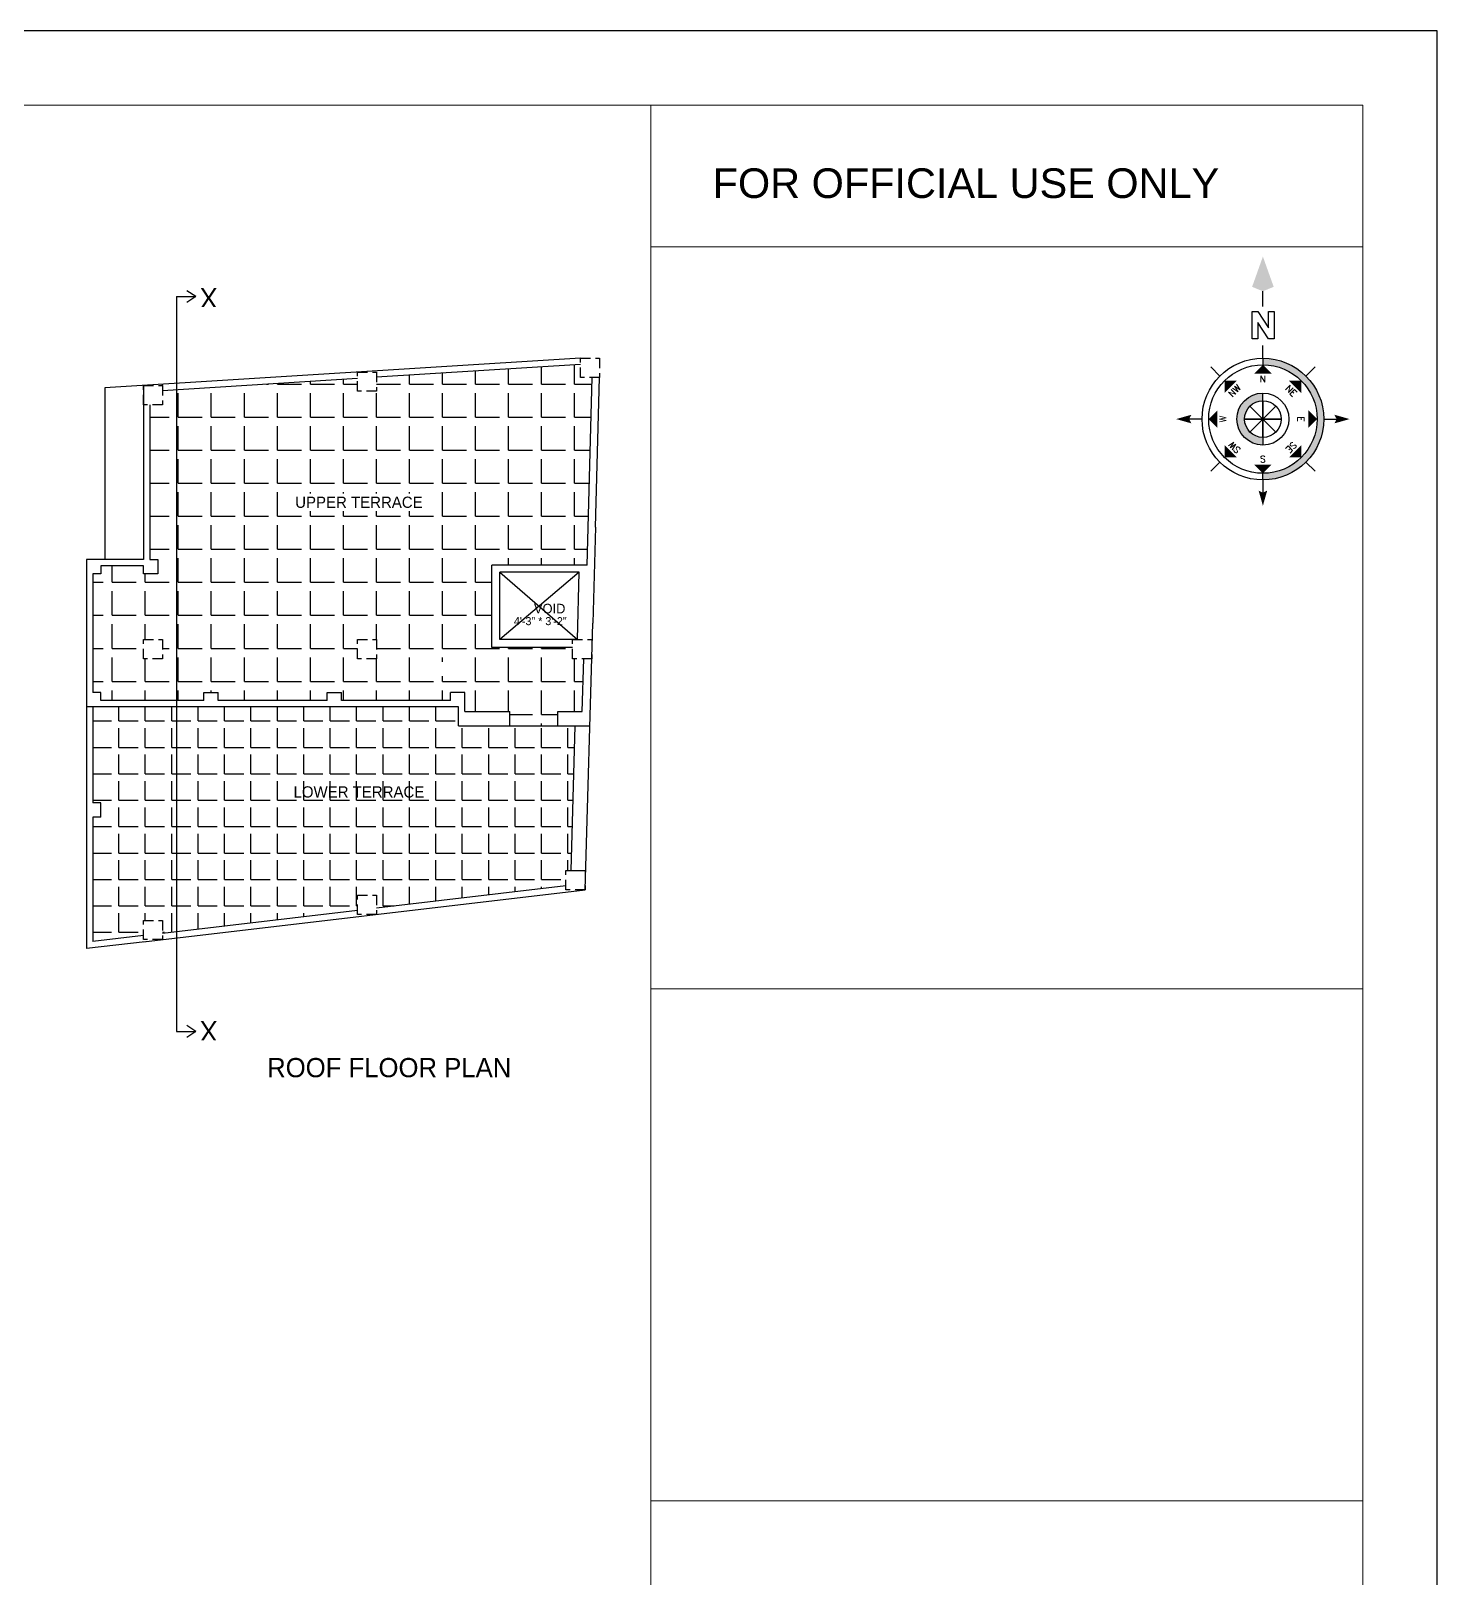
# Model space of a CAD drawing. Header units: inches. Extents: x 10143 to 20474, y -150 to 2442.
# Drawn here: x 19596 to 20474, y 1131 to 2098 of the extents above; entities that cross this region are included whole.
import ezdxf
from ezdxf.enums import TextEntityAlignment as Align

# ---------------------------------------------------------------- set-up
doc = ezdxf.new("R2010")
doc.units = ezdxf.units.IN
doc.header["$LTSCALE"] = 0.5
doc.header["$MEASUREMENT"] = 0
doc.linetypes.add('DASHED2', pattern=[0.375, 0.25, -0.125])
for name, color, linetype, lineweight in [('DW TEXT', 92, 'Continuous', 15), ('ELE1', 3, 'Continuous', 9), ('TEXT', 220, 'Continuous', 9), ('Toilet', 7, 'Continuous', 25)]:
    doc.layers.add(name, color=color, linetype=linetype, lineweight=lineweight)
doc.styles.add('CEN', font='GOTHIC.TTF')
doc.styles.add('Romans', font='romans.shx')
doc.styles.get("Standard").update_dxf_attribs({"font": 'arial.ttf'})
pattern_1 = [(0, (-3597.97, 0), (0, 20.625), [15, -5.625]), (90, (-3597.97, 0), (-20.625, 1e-15), [15, -5.625])]
pattern_2 = [(0, (-3597.97, 0), (0, 16.5), [12, -4.5]), (90, (-3597.97, 0), (-16.5, 1e-15), [12, -4.5])]

# ---------------------------------------------------------------- blocks, each defined once
blk = doc.blocks.new('Anno_North_J_Metric')
h = blk.add_hatch(color=0)
h.paths.add_polyline_path([(-4.17, 0), (-4.68, 0, 1), (4.68, 0), (4.17, 0, -1)])
h.paths.add_polyline_path([(1.41, 0), (2, 0, 1), (-2, 0), (-1.41, 0, -1)])
at = {"color": 0}
for p, q in [((0, 4.68), (0, 5.67)), ((-3.31, 3.31), (-4.01, 4.01)), ((3.31, 3.31), (4.01, 4.01)), ((0, -1.41), (0, 1.41)), ((0, 1.41), (0, -1.41)), ((-4.68, 0), (-5.67, 0)), ((-4.68, 0), (-4.17, 0)), ((-1.41, 0), (-2, 0)), ((1.41, 0), (-1.41, 0)), ((-1.41, 0), (1.41, 0)), ((1, 1), (-1, -1)), ((1, -1), (-1, 1)), ((-1, -1), (1, 1)), ((-1, 1), (1, -1)), ((1.41, 0), (2, 0)), ((4.68, 0), (4.17, 0)), ((4.68, 0), (5.67, 0)), ((8.67, 0), (9.83, 0)), ((-3.31, -3.31), (-4.01, -4.01)), ((3.31, -3.31), (4.01, -4.01)), ((0, -4.68), (0, -5.67))]:
    blk.add_line(p, q, dxfattribs=at)
at = {"color": 0, "linetype": 'ByBlock'}
for p, q in [((6.17, 0.82), (8.27, 0.82)), ((6.17, 0.4), (6.17, 0.82)), ((6.17, -0.44), (7.43, 0.4)), ((7.43, 0.4), (6.17, 0.4)), ((8.27, 0.4), (7.01, -0.44)), ((8.27, 0.82), (8.27, 0.4)), ((6.17, -0.86), (6.17, -0.44)), ((8.27, -0.86), (6.17, -0.86)), ((7.01, -0.44), (8.27, -0.44)), ((8.27, -0.44), (8.27, -0.86))]:
    blk.add_line(p, q, dxfattribs=at)
at = {"color": 0}
for radius in [4.68, 4.17, 2, 1.41]:
    blk.add_circle((0, 0), radius, dxfattribs=at)
for points in [[(-0.33, 5.5), (0, 5.67), (0, 6.67)], [(0, 6.67), (0.33, 5.5), (0, 5.67)], [(0, 4.17), (0.67, 3.5), (-0.67, 3.5)], [(-2.95, 2.95), (-2, 2.95), (-2.95, 2)], [(2.95, 2.95), (2.95, 2), (2, 2.95)], [(-6.67, 0), (-5.5, 0.33), (-5.67, 0)], [(-5.5, -0.33), (-5.67, 0), (-6.67, 0)], [(-4.17, 0), (-3.5, 0.67), (-3.5, -0.67)], [(4.17, 0), (3.5, -0.67), (3.5, 0.67)], [(12.5, 0), (10.17, 0.83), (9.83, 0)], [(9.83, 0), (10.17, -0.83), (12.5, 0)], [(-2.95, -2.95), (-2.95, -2), (-2, -2.95)], [(2.95, -2.95), (2, -2.95), (2.95, -2)], [(0, -4.17), (-0.67, -3.5), (0.67, -3.5)], [(0, -6.67), (-0.33, -5.5), (0, -5.67)], [(0.33, -5.5), (0, -5.67), (0, -6.67)]]:
    blk.add_solid(points, dxfattribs=at)
at = {"color": 0, "style": 'Romans'}
for s, rotation, p in [('SW', 45, (-2, 2)), ('NW', 315, (2, 2)), ('S', 270, (-3.33, 0)), ('N', 270, (2.83, 0)), ('SE', 135, (-2, -2)), ('NE', 225, (2, -2)), ('E', 180, (0, -2.67))]:
    blk.add_text(s, height=0.5, rotation=rotation, dxfattribs=at).set_placement(p, align=Align.CENTER)
blk.add_text('W', height=0.5, dxfattribs=at).set_placement((0, 2.83), align=Align.CENTER)

msp = doc.modelspace()

# ---------------------------------------------------------------- hatches: boundary and pattern name
at = {"layer": 'Toilet'}
h = msp.add_hatch(dxfattribs=at)
h.set_pattern_fill('ANGLE', color=256, scale=75)
h.set_pattern_definition(pattern_1)
h.paths.add_polyline_path([(19883.5, 1763.91), (19943.09, 1763.91), (19946.15, 1881.14), (19938.76, 1881.14), (19938.76, 1889.13), (19811.5, 1881.18), (19811.5, 1872.44), (19799.5, 1872.44), (19799.5, 1880.43), (19686.64, 1873.38), (19686.64, 1679.41), (19703.65, 1679.41), (19703.65, 1684.41), (19712.65, 1684.41), (19712.65, 1679.41), (19780.65, 1679.41), (19780.65, 1684.41), (19789.65, 1684.41), (19789.65, 1679.41), (19857.65, 1679.41), (19857.65, 1684.41), (19866.65, 1684.41), (19866.65, 1672.41), (19894.65, 1672.41), (19894.65, 1663.41), (19924.65, 1663.41), (19924.65, 1672.41), (19939.9, 1672.41), (19940.83, 1705.41), (19933.83, 1705.41), (19933.83, 1712.41), (19883.5, 1712.41)])
h.paths.add_polyline_path([(19799.5, 1717.41), (19811.5, 1717.41), (19811.5, 1705.41), (19799.5, 1705.41)], flags=16)
h.paths.add_polyline_path([(19761.99, 1797.64), (19838.98, 1797.64), (19838.98, 1808.67), (19761.99, 1808.67)], flags=16)
h.paths.add_polyline_path([(19840.84, 1694.55), (19856.49, 1694.55), (19856.49, 1703.55), (19840.84, 1703.55)], flags=16)
h = msp.add_hatch(dxfattribs=at)
h.set_pattern_fill('ANGLE', color=256, scale=75)
h.set_pattern_definition(pattern_1)
h.paths.add_polyline_path([(19686.64, 1873.38), (19677.88, 1872.83), (19677.88, 1864.09), (19669.88, 1864.09), (19669.88, 1767.41), (19674.88, 1767.41), (19674.88, 1758.41), (19665.88, 1758.41), (19665.88, 1763.41), (19639.32, 1763.41), (19639.32, 1758.41), (19634.32, 1758.41), (19634.32, 1684.41), (19639.32, 1684.41), (19639.32, 1679.41), (19686.64, 1679.41)])
h.paths.add_polyline_path([(19665.88, 1717.41), (19677.88, 1717.41), (19677.88, 1705.41), (19665.88, 1705.41)], flags=16)
h = msp.add_hatch(dxfattribs=at)
h.set_pattern_fill('ANGLE', color=256, scale=60)
h.set_pattern_definition(pattern_2)
h.paths.add_polyline_path([(19686.64, 1675.41), (19634.32, 1675.41), (19634.32, 1615.41), (19639.32, 1615.41), (19639.32, 1606.41), (19634.32, 1606.41), (19634.32, 1528.81), (19665.88, 1532.5), (19665.88, 1541.92), (19677.88, 1541.92), (19677.88, 1533.94), (19686.64, 1534.98)])
h = msp.add_hatch(dxfattribs=at)
h.set_pattern_fill('ANGLE', color=256, scale=60)
h.set_pattern_definition(pattern_2)
h.paths.add_polyline_path([(19799.5, 1548.29), (19799.5, 1557.68), (19811.5, 1557.68), (19811.5, 1549.71), (19929.78, 1563.66), (19929.78, 1573.05), (19933.11, 1573.05), (19935.47, 1663.41), (19862.65, 1663.41), (19862.65, 1675.41), (19686.64, 1675.41), (19686.64, 1534.98)])
h.paths.add_polyline_path([(19759.78, 1616.69), (19841.18, 1616.69), (19841.18, 1627.72), (19759.78, 1627.72)], flags=24)

# ---------------------------------------------------------------- linework, layer by layer
at = {"layer": 'Defpoints'}
msp.add_lwpolyline([(20473.76, 2097.54), (17296.16, 2097.54), (17296.16, -150.43), (20473.76, -150.43)], close=True, dxfattribs=at)
at = {"layer": 'ELE1'}
for p, q in [((19982.79, -104.11), (19982.79, 2051.22)), ((20427.44, 1962.67), (19982.79, 1962.67)), ((20427.44, 1499.17), (19982.79, 1499.17)), ((20427.44, 1179.41), (19982.79, 1179.41))]:
    msp.add_line(p, q, dxfattribs=at)
msp.add_lwpolyline([(17342.47, 2051.22), (20427.44, 2051.22), (20427.44, -104.11), (17342.47, -104.11)], close=True, dxfattribs=at)
at = {"layer": 'Toilet'}
for p, q in [((19698.64, 1931.58), (19692.97, 1935.28)), ((19686.64, 1931.58), (19686.64, 1472.54)), ((19686.64, 1931.58), (19698.64, 1931.58)), ((19698.64, 1931.58), (19692.97, 1927.88)), ((19938.76, 1893.14), (19641.88, 1874.59)), ((19938.76, 1889.13), (19811.5, 1881.18)), ((19665.88, 1876.09), (19665.88, 1767.41)), ((19799.5, 1880.43), (19677.88, 1872.83)), ((19677.88, 1876.09), (19677.88, 1876.84)), ((19943.09, 1763.91), (19946.15, 1881.01)), ((19948.14, 1787.68), (19950.76, 1881.14)), ((19641.88, 1874.59), (19641.88, 1767.41)), ((19669.88, 1864.09), (19669.88, 1767.41)), ((19948.14, 1787.68), (19946.45, 1727.68)), ((19630.32, 1767.41), (19630.32, 1524.31)), ((19665.88, 1767.41), (19630.32, 1767.41)), ((19665.88, 1763.41), (19639.32, 1763.41)), ((19943.09, 1763.91), (19883.5, 1763.91)), ((19883.5, 1712.41), (19883.5, 1763.91)), ((19937.97, 1759.41), (19888.5, 1759.41)), ((19888.5, 1759.41), (19936.88, 1717.41)), ((19888.5, 1717.41), (19888.5, 1759.41)), ((19937.97, 1759.4), (19888.5, 1717.41)), ((19936.88, 1717.41), (19937.97, 1759.41)), ((19634.32, 1758.41), (19634.32, 1684.41)), ((19941.78, 1561.05), (19946.45, 1727.68)), ((19933.83, 1712.41), (19883.5, 1712.41)), ((19936.88, 1717.41), (19888.5, 1717.41)), ((19939.9, 1672.41), (19940.83, 1705.41)), ((19703.65, 1679.41), (19703.65, 1684.41)), ((19703.65, 1684.41), (19712.65, 1684.41)), ((19712.65, 1679.41), (19712.65, 1684.41)), ((19780.65, 1679.41), (19780.65, 1684.41)), ((19780.65, 1684.41), (19789.65, 1684.41)), ((19789.65, 1679.41), (19789.65, 1684.41)), ((19857.65, 1679.41), (19857.65, 1684.41)), ((19866.65, 1684.41), (19857.65, 1684.41)), ((19866.65, 1672.41), (19866.65, 1684.41)), ((19862.65, 1675.41), (19630.32, 1675.41)), ((19634.32, 1675.41), (19634.32, 1615.41)), ((19703.65, 1679.41), (19639.32, 1679.41)), ((19780.65, 1679.41), (19712.65, 1679.41)), ((19857.65, 1679.41), (19789.65, 1679.41)), ((19862.65, 1663.41), (19862.65, 1675.41)), ((19866.65, 1672.41), (19894.65, 1672.41)), ((19894.65, 1663.41), (19894.65, 1672.41)), ((19924.65, 1672.41), (19939.9, 1672.41)), ((19924.65, 1663.41), (19924.65, 1672.41)), ((19862.65, 1663.41), (19944.65, 1663.41)), ((19933.11, 1573.05), (19935.47, 1663.41)), ((19639.32, 1615.41), (19634.32, 1615.41)), ((19639.32, 1606.41), (19639.32, 1615.41)), ((19634.32, 1606.41), (19634.32, 1528.81)), ((19639.32, 1606.41), (19634.32, 1606.41)), ((19933.11, 1573.05), (19942.12, 1573.05)), ((19665.88, 1528.5), (19941.78, 1561.05)), ((19811.5, 1549.71), (19929.78, 1563.66)), ((19677.88, 1533.94), (19799.5, 1548.29)), ((19666.94, 1528.63), (19630.32, 1524.31)), ((19665.88, 1532.53), (19634.32, 1528.81)), ((19686.64, 1472.54), (19698.64, 1472.54)), ((19698.64, 1472.54), (19692.97, 1476.24)), ((19698.64, 1472.54), (19692.97, 1468.84))]:
    msp.add_line(p, q, dxfattribs=at)
at = {"layer": 'Toilet', "linetype": 'DASHED2', "ltscale": 50}
for points in [[(19938.76, 1881.14), (19938.76, 1893.14), (19950.76, 1893.14), (19950.76, 1881.14)], [(19665.88, 1864.09), (19665.88, 1876.09), (19677.88, 1876.09), (19677.88, 1864.09)], [(19799.5, 1872.44), (19799.5, 1884.44), (19811.5, 1884.44), (19811.5, 1872.44)], [(19665.88, 1705.41), (19665.88, 1717.41), (19677.88, 1717.41), (19677.88, 1705.41)], [(19799.5, 1705.41), (19799.5, 1717.41), (19811.5, 1717.41), (19811.5, 1705.41)], [(19933.83, 1705.41), (19933.83, 1717.41), (19945.83, 1717.41), (19945.83, 1705.41)], [(19929.78, 1561.05), (19929.78, 1573.05), (19941.78, 1573.05), (19941.78, 1561.05)], [(19799.5, 1545.68), (19799.5, 1557.68), (19811.5, 1557.68), (19811.5, 1545.68)], [(19665.88, 1529.92), (19665.88, 1541.92), (19677.88, 1541.92), (19677.88, 1529.92)]]:
    msp.add_lwpolyline(points, close=True, dxfattribs=at)
at = {"layer": 'Toilet'}
for points in [[(19639.32, 1763.41), (19639.32, 1758.41), (19634.32, 1758.41)], [(19669.88, 1767.41), (19674.88, 1767.41), (19674.88, 1758.41), (19665.88, 1758.41), (19665.88, 1763.41)], [(19639.32, 1679.41), (19639.32, 1684.41), (19634.32, 1684.41)]]:
    msp.add_lwpolyline(points, dxfattribs=at)

# ---------------------------------------------------------------- block references
at = {"color": 0, "lineweight": 20, "ltscale": 0.5, "xscale": 8.12160000007134, "yscale": 8.12160000007134, "zscale": 8.12159999999858, "rotation": 90}
msp.add_blockref('Anno_North_J_Metric', (20365, 1855.1), dxfattribs=at)

# ---------------------------------------------------------------- texts
at = {"layer": 'DW TEXT', "ltscale": 0.13, "style": 'CEN'}
for p in [(19706.68, 1931.01), (19706.68, 1473.1)]:
    msp.add_text('X', height=12, rotation=180, dxfattribs=at).set_placement(p, align=Align.MIDDLE_CENTER)
for s, height, p in [('UPPER TERRACE', 7, (19800.48, 1803.15)), ('VOID', 6, (19919.61, 1736.72)), ('4\'-3" * 3\'-2"', 5, (19913.73, 1728.87)), ('LOWER TERRACE', 7, (19800.48, 1622.21)), ('ROOF FLOOR PLAN', 12, (19819.4, 1450))]:
    msp.add_text(s, height=height, dxfattribs=at).set_placement(p, align=Align.MIDDLE_CENTER)
at = {"layer": 'TEXT'}
msp.add_text('FOR OFFICIAL USE ONLY', height=18.5271, dxfattribs=at).set_placement((20021.36, 1993.19))

doc.saveas('drawing.dxf')
